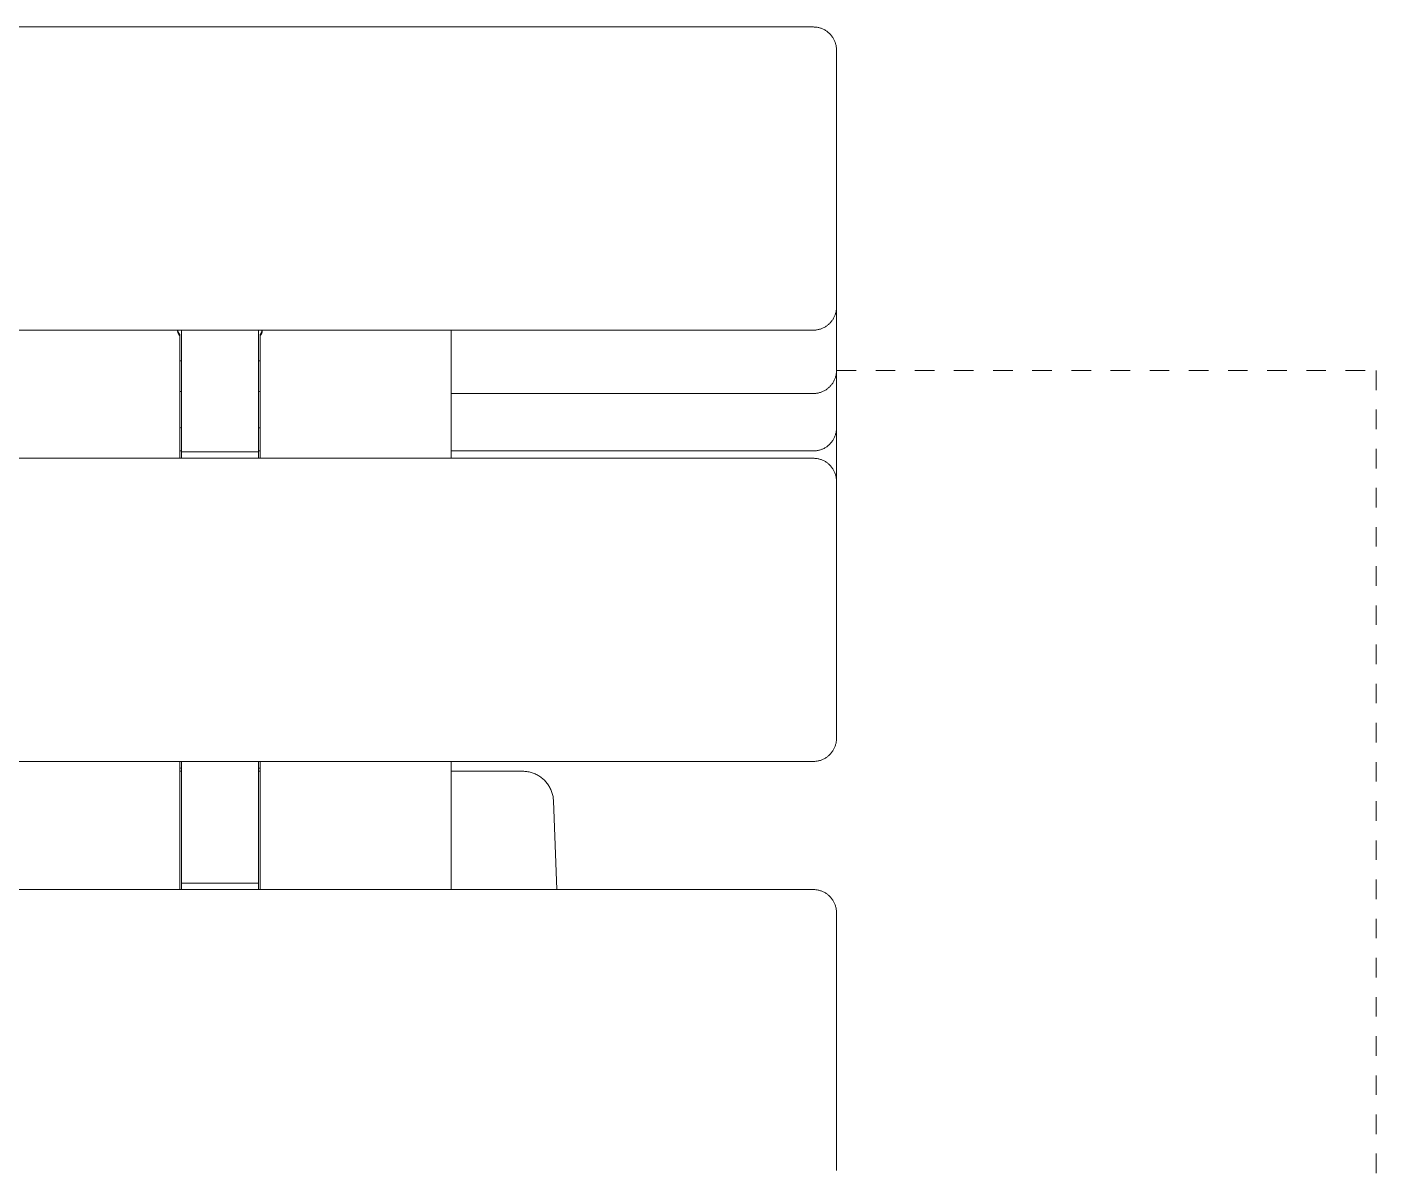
# Model space of a CAD drawing. Header units: inches. Extents: x -12 to 193, y -19 to 105.
# Drawn here: x 64.05 to 70.94, y 50.48 to 56.31 of the extents above; entities that cross this region are included whole.
import ezdxf

# ---------------------------------------------------------------- set-up
doc = ezdxf.new("R2010")
doc.units = ezdxf.units.IN
doc.linetypes.add('HIDDEN', pattern=[1.905, 1.27, -0.635])
doc.layers.add('ZANO_R', color=7, linetype='Continuous', lineweight=0)
doc.layers.add('ZANO_R_przerywana', color=250, linetype='HIDDEN', lineweight=0)

msp = doc.modelspace()

# ---------------------------------------------------------------- linework, layer by layer
at = {"layer": 'ZANO_R'}
for p, q in [((-2.56608, 56.31396), (68.0638, 56.31396)), ((68.0638, 56.31396), (68.06783, 56.31389)), ((68.06783, 56.31389), (68.07186, 56.31369)), ((68.07186, 56.31369), (68.07588, 56.31334)), ((68.07588, 56.31334), (68.07988, 56.31286)), ((68.07988, 56.31286), (68.08386, 56.31225)), ((68.08386, 56.31225), (68.08783, 56.31149)), ((68.08783, 56.31149), (68.09176, 56.3106)), ((68.09176, 56.3106), (68.09566, 56.30958)), ((68.09566, 56.30958), (68.09953, 56.30843)), ((68.09953, 56.30843), (68.10335, 56.30714)), ((68.10335, 56.30714), (68.10713, 56.30573)), ((68.10713, 56.30573), (68.11085, 56.30418)), ((68.11085, 56.30418), (68.11452, 56.30252)), ((68.11452, 56.30252), (68.11814, 56.30072)), ((68.11814, 56.30072), (68.12168, 56.2988)), ((68.12168, 56.2988), (68.12516, 56.29677)), ((68.12516, 56.29677), (68.12857, 56.29461)), ((68.12857, 56.29461), (68.13191, 56.29235)), ((68.13191, 56.29235), (68.13516, 56.28996)), ((68.13516, 56.28996), (68.13833, 56.28747)), ((68.13833, 56.28747), (68.14142, 56.28487)), ((68.14142, 56.28487), (68.14441, 56.28217)), ((68.14441, 56.28217), (68.14731, 56.27937)), ((68.14731, 56.27937), (68.15012, 56.27647)), ((68.15012, 56.27647), (68.15282, 56.27348)), ((68.15282, 56.27348), (68.15542, 56.27039)), ((68.15542, 56.27039), (68.15791, 56.26722)), ((68.15791, 56.26722), (68.16029, 56.26396)), ((68.16029, 56.26396), (68.16256, 56.26063)), ((68.16256, 56.26063), (68.16471, 56.25722)), ((68.16471, 56.25722), (68.16675, 56.25374)), ((68.16675, 56.25374), (68.16866, 56.25019)), ((68.16866, 56.25019), (68.17046, 56.24658)), ((68.17046, 56.24658), (68.17213, 56.24291)), ((68.17213, 56.24291), (68.17367, 56.23918)), ((68.17367, 56.23918), (68.17509, 56.23541)), ((68.17509, 56.23541), (68.17637, 56.23158)), ((68.17637, 56.23158), (68.17753, 56.22772)), ((68.17753, 56.22772), (68.17855, 56.22382)), ((68.17855, 56.22382), (68.17944, 56.21988)), ((68.17944, 56.21988), (68.18019, 56.21592)), ((68.18019, 56.21592), (68.18081, 56.21194)), ((68.18081, 56.21194), (68.18129, 56.20793)), ((68.18129, 56.20793), (68.18163, 56.20391)), ((68.18163, 56.20391), (68.18184, 56.19989)), ((68.18184, 56.19989), (68.18191, 56.19585)), ((68.18191, 56.19585), (68.18191, 56.14265)), ((68.18191, 56.14265), (68.18191, 54.88393)), ((68.17855, 54.85597), (68.17753, 54.85207)), ((68.17944, 54.8599), (68.17855, 54.85597)), ((68.18019, 54.86387), (68.17944, 54.8599)), ((68.18081, 54.86785), (68.18019, 54.86387)), ((68.18129, 54.87186), (68.18081, 54.86785)), ((68.18163, 54.87587), (68.18129, 54.87186)), ((68.18184, 54.8799), (68.18163, 54.87587)), ((68.18191, 54.88393), (68.18184, 54.8799)), ((68.18191, 54.88393), (68.18191, 54.72769)), ((68.12857, 54.78517), (68.12516, 54.78302)), ((68.13191, 54.78744), (68.12857, 54.78517)), ((68.13516, 54.78982), (68.13191, 54.78744)), ((68.13833, 54.79232), (68.13516, 54.78982)), ((68.14142, 54.79491), (68.13833, 54.79232)), ((68.14441, 54.79762), (68.14142, 54.79491)), ((68.14731, 54.80042), (68.14441, 54.79762)), ((68.15012, 54.80332), (68.14731, 54.80042)), ((68.15282, 54.80631), (68.15012, 54.80332)), ((68.15542, 54.8094), (68.15282, 54.80631)), ((68.15791, 54.81257), (68.15542, 54.8094)), ((68.16029, 54.81582), (68.15791, 54.81257)), ((68.16256, 54.81916), (68.16029, 54.81582)), ((68.16471, 54.82257), (68.16256, 54.81916)), ((68.16675, 54.82605), (68.16471, 54.82257)), ((68.16866, 54.8296), (68.16675, 54.82605)), ((68.17046, 54.83321), (68.16866, 54.8296)), ((68.17213, 54.83688), (68.17046, 54.83321)), ((68.17367, 54.84061), (68.17213, 54.83688)), ((68.17509, 54.84438), (68.17367, 54.84061)), ((68.17637, 54.8482), (68.17509, 54.84438)), ((68.17753, 54.85207), (68.17637, 54.8482)), ((68.0638, 54.76582), (-2.56608, 54.76582)), ((64.81605, 54.76469), (64.81606, 54.76602)), ((64.81608, 54.76335), (64.81605, 54.76469)), ((64.81615, 54.76201), (64.81608, 54.76335)), ((64.81627, 54.76068), (64.81615, 54.76201)), ((64.81643, 54.75936), (64.81627, 54.76068)), ((64.81664, 54.75804), (64.81643, 54.75936)), ((64.81646, 54.76582), (64.81667, 54.76451)), ((64.81689, 54.75672), (64.81664, 54.75804)), ((64.81667, 54.76451), (64.81693, 54.76321)), ((64.81719, 54.75542), (64.81689, 54.75672)), ((64.81693, 54.76321), (64.81723, 54.76192)), ((64.81753, 54.75413), (64.81719, 54.75542)), ((64.81723, 54.76192), (64.81757, 54.76064)), ((64.81792, 54.75285), (64.81753, 54.75413)), ((64.81757, 54.76064), (64.81796, 54.75937)), ((64.81835, 54.75158), (64.81792, 54.75285)), ((64.81796, 54.75937), (64.81839, 54.75811)), ((64.81882, 54.75033), (64.81835, 54.75158)), ((64.81839, 54.75811), (64.81886, 54.75687)), ((64.81934, 54.7491), (64.81882, 54.75033)), ((64.81886, 54.75687), (64.81938, 54.75565)), ((64.81989, 54.74788), (64.81934, 54.7491)), ((64.81938, 54.75565), (64.81993, 54.75444)), ((64.82049, 54.74669), (64.81989, 54.74788)), ((64.81993, 54.75444), (64.82053, 54.75326)), ((64.82113, 54.74551), (64.82049, 54.74669)), ((64.82053, 54.75326), (64.82116, 54.75209)), ((64.8218, 54.74436), (64.82113, 54.74551)), ((64.82116, 54.75209), (64.82184, 54.75095)), ((64.82252, 54.74323), (64.8218, 54.74436)), ((64.82184, 54.75095), (64.82255, 54.74983)), ((64.82327, 54.74212), (64.82252, 54.74323)), ((64.82255, 54.74983), (64.8233, 54.74873)), ((64.82406, 54.74105), (64.82327, 54.74212)), ((64.8233, 54.74873), (64.82409, 54.74767)), ((64.82489, 54.74), (64.82406, 54.74105)), ((64.82409, 54.74767), (64.82491, 54.74662)), ((64.82575, 54.73897), (64.82489, 54.74)), ((64.82491, 54.74662), (64.82576, 54.74561)), ((64.82665, 54.73798), (64.82575, 54.73897)), ((64.82576, 54.74561), (64.82666, 54.74463)), ((64.82758, 54.73702), (64.82665, 54.73798)), ((64.82666, 54.74463), (64.82758, 54.74367)), ((64.82758, 54.74367), (64.82758, 54.73702)), ((64.82758, 54.73702), (64.82758, 54.11121)), ((64.83545, 54.65564), (64.83545, 54.76582)), ((65.22915, 54.65564), (65.22915, 54.76582)), ((65.23703, 54.74367), (65.23795, 54.74463)), ((65.23703, 54.73702), (65.23703, 54.74367)), ((65.23703, 54.73702), (65.23796, 54.73798)), ((65.23703, 54.11121), (65.23703, 54.73702)), ((65.23795, 54.74463), (65.23884, 54.74561)), ((65.23796, 54.73798), (65.23885, 54.73897)), ((65.23884, 54.74561), (65.2397, 54.74662)), ((65.23885, 54.73897), (65.23971, 54.74)), ((65.2397, 54.74662), (65.24052, 54.74767)), ((65.23971, 54.74), (65.24054, 54.74105)), ((65.24052, 54.74767), (65.2413, 54.74873)), ((65.24054, 54.74105), (65.24133, 54.74212)), ((65.2413, 54.74873), (65.24205, 54.74983)), ((65.24133, 54.74212), (65.24209, 54.74323)), ((65.24205, 54.74983), (65.24277, 54.75095)), ((65.24209, 54.74323), (65.2428, 54.74436)), ((65.24277, 54.75095), (65.24344, 54.75209)), ((65.2428, 54.74436), (65.24348, 54.74551)), ((65.24344, 54.75209), (65.24408, 54.75326)), ((65.24348, 54.74551), (65.24412, 54.74669)), ((65.24408, 54.75326), (65.24467, 54.75444)), ((65.24412, 54.74669), (65.24471, 54.74788)), ((65.24467, 54.75444), (65.24523, 54.75565)), ((65.24471, 54.74788), (65.24527, 54.7491)), ((65.24523, 54.75565), (65.24574, 54.75687)), ((65.24527, 54.7491), (65.24578, 54.75033)), ((65.24574, 54.75687), (65.24621, 54.75811)), ((65.24578, 54.75033), (65.24626, 54.75158)), ((65.24621, 54.75811), (65.24664, 54.75937)), ((65.24626, 54.75158), (65.24668, 54.75285)), ((65.24664, 54.75937), (65.24703, 54.76064)), ((65.24668, 54.75285), (65.24707, 54.75413)), ((65.24703, 54.76064), (65.24738, 54.76192)), ((65.24707, 54.75413), (65.24741, 54.75542)), ((65.24738, 54.76192), (65.24768, 54.76321)), ((65.24741, 54.75542), (65.24771, 54.75672)), ((65.24768, 54.76321), (65.24793, 54.76451)), ((65.24771, 54.75672), (65.24796, 54.75804)), ((65.24793, 54.76451), (65.24815, 54.76582)), ((65.24796, 54.75804), (65.24817, 54.75936)), ((65.24817, 54.75936), (65.24834, 54.76068)), ((65.24834, 54.76068), (65.24846, 54.76201)), ((65.24846, 54.76201), (65.24853, 54.76335)), ((65.24853, 54.76335), (65.24856, 54.76469)), ((65.24856, 54.76469), (65.24854, 54.76602)), ((66.2134, 54.76582), (66.2134, 54.11121)), ((68.06783, 54.76589), (68.0638, 54.76582)), ((68.07186, 54.7661), (68.06783, 54.76589)), ((68.07588, 54.76644), (68.07186, 54.7661)), ((68.07988, 54.76692), (68.07588, 54.76644)), ((68.08386, 54.76754), (68.07988, 54.76692)), ((68.08783, 54.7683), (68.08386, 54.76754)), ((68.09176, 54.76918), (68.08783, 54.7683)), ((68.09566, 54.7702), (68.09176, 54.76918)), ((68.09953, 54.77136), (68.09566, 54.7702)), ((68.10335, 54.77264), (68.09953, 54.77136)), ((68.10713, 54.77406), (68.10335, 54.77264)), ((68.11085, 54.7756), (68.10713, 54.77406)), ((68.11452, 54.77727), (68.11085, 54.7756)), ((68.11814, 54.77907), (68.11452, 54.77727)), ((68.12168, 54.78098), (68.11814, 54.77907)), ((68.12516, 54.78302), (68.12168, 54.78098)), ((68.18191, 54.72769), (68.18191, 54.56015)), ((64.83545, 54.65564), (64.83545, 54.65065)), ((64.83545, 54.25722), (64.83545, 54.65065)), ((65.22915, 54.65065), (65.22915, 54.65564)), ((65.22915, 54.25722), (65.22915, 54.65065)), ((64.82758, 54.60958), (64.83151, 54.60912)), ((64.83151, 54.60912), (64.83545, 54.60877)), ((65.2331, 54.60912), (65.22915, 54.60877)), ((65.23703, 54.60958), (65.2331, 54.60912)), ((68.17046, 54.50943), (68.16866, 54.50581)), ((68.17213, 54.5131), (68.17046, 54.50943)), ((68.17367, 54.51682), (68.17213, 54.5131)), ((68.17509, 54.5206), (68.17367, 54.51682)), ((68.17637, 54.52442), (68.17509, 54.5206)), ((68.17753, 54.52829), (68.17637, 54.52442)), ((68.17855, 54.53219), (68.17753, 54.52829)), ((68.17944, 54.53612), (68.17855, 54.53219)), ((68.18019, 54.54008), (68.17944, 54.53612)), ((68.18081, 54.54407), (68.18019, 54.54008)), ((68.18129, 54.54807), (68.18081, 54.54407)), ((68.18163, 54.55209), (68.18129, 54.54807)), ((68.18184, 54.55612), (68.18163, 54.55209)), ((68.18191, 54.56015), (68.18184, 54.55612)), ((68.18191, 54.55993), (68.18191, 54.4345)), ((64.83151, 54.45304), (64.82758, 54.4535)), ((64.83545, 54.45269), (64.83151, 54.45304)), ((65.2331, 54.45304), (65.22915, 54.45269)), ((65.23703, 54.4535), (65.2331, 54.45304)), ((68.0638, 54.44204), (66.2134, 54.44204)), ((68.06783, 54.44211), (68.0638, 54.44204)), ((68.07186, 54.44232), (68.06783, 54.44211)), ((68.07588, 54.44266), (68.07186, 54.44232)), ((68.07988, 54.44314), (68.07588, 54.44266)), ((68.08386, 54.44376), (68.07988, 54.44314)), ((68.08783, 54.44451), (68.08386, 54.44376)), ((68.09176, 54.4454), (68.08783, 54.44451)), ((68.09566, 54.44642), (68.09176, 54.4454)), ((68.09953, 54.44758), (68.09566, 54.44642)), ((68.10335, 54.44886), (68.09953, 54.44758)), ((68.10713, 54.45028), (68.10335, 54.44886)), ((68.11085, 54.45182), (68.10713, 54.45028)), ((68.11452, 54.45349), (68.11085, 54.45182)), ((68.11814, 54.45528), (68.11452, 54.45349)), ((68.12168, 54.4572), (68.11814, 54.45528)), ((68.12516, 54.45924), (68.12168, 54.4572)), ((68.12857, 54.46139), (68.12516, 54.45924)), ((68.13191, 54.46366), (68.12857, 54.46139)), ((68.13516, 54.46604), (68.13191, 54.46366)), ((68.13833, 54.46853), (68.13516, 54.46604)), ((68.14142, 54.47113), (68.13833, 54.46853)), ((68.14441, 54.47383), (68.14142, 54.47113)), ((68.14731, 54.47664), (68.14441, 54.47383)), ((68.15012, 54.47954), (68.14731, 54.47664)), ((68.15282, 54.48253), (68.15012, 54.47954)), ((68.15542, 54.48561), (68.15282, 54.48253)), ((68.15791, 54.48879), (68.15542, 54.48561)), ((68.16029, 54.49204), (68.15791, 54.48879)), ((68.16256, 54.49537), (68.16029, 54.49204)), ((68.16471, 54.49878), (68.16256, 54.49537)), ((68.16675, 54.50227), (68.16471, 54.49878)), ((68.16866, 54.50581), (68.16675, 54.50227)), ((68.18191, 54.4345), (68.18191, 54.26696)), ((64.82758, 54.26712), (64.83151, 54.26757)), ((64.83151, 54.26757), (64.83545, 54.26793)), ((64.83545, 54.1441), (64.83545, 54.25722)), ((65.22915, 54.26793), (65.2331, 54.26757)), ((65.22915, 54.1441), (65.22915, 54.25722)), ((65.2331, 54.26757), (65.23703, 54.26712)), ((68.17753, 54.2351), (68.17637, 54.23123)), ((68.17855, 54.239), (68.17753, 54.2351)), ((68.17944, 54.24293), (68.17855, 54.239)), ((68.18019, 54.2469), (68.17944, 54.24293)), ((68.18081, 54.25088), (68.18019, 54.2469)), ((68.18129, 54.25489), (68.18081, 54.25088)), ((68.18163, 54.2589), (68.18129, 54.25489)), ((68.18184, 54.26293), (68.18163, 54.2589)), ((68.18191, 54.26696), (68.18184, 54.26293)), ((68.18191, 54.26696), (68.18191, 54.14131)), ((68.12516, 54.16605), (68.12168, 54.16401)), ((68.12857, 54.1682), (68.12516, 54.16605)), ((68.13191, 54.17047), (68.12857, 54.1682)), ((68.13516, 54.17285), (68.13191, 54.17047)), ((68.13833, 54.17535), (68.13516, 54.17285)), ((68.14142, 54.17794), (68.13833, 54.17535)), ((68.14441, 54.18065), (68.14142, 54.17794)), ((68.14731, 54.18345), (68.14441, 54.18065)), ((68.15012, 54.18635), (68.14731, 54.18345)), ((68.15282, 54.18934), (68.15012, 54.18635)), ((68.15542, 54.19243), (68.15282, 54.18934)), ((68.15791, 54.1956), (68.15542, 54.19243)), ((68.16029, 54.19885), (68.15791, 54.1956)), ((68.16256, 54.20219), (68.16029, 54.19885)), ((68.16471, 54.2056), (68.16256, 54.20219)), ((68.16675, 54.20908), (68.16471, 54.2056)), ((68.16866, 54.21263), (68.16675, 54.20908)), ((68.17046, 54.21624), (68.16866, 54.21263)), ((68.17213, 54.21991), (68.17046, 54.21624)), ((68.17367, 54.22364), (68.17213, 54.21991)), ((68.17509, 54.22741), (68.17367, 54.22364)), ((68.17637, 54.23123), (68.17509, 54.22741)), ((-2.56608, 54.11121), (68.0638, 54.11121)), ((64.83545, 54.14885), (64.82758, 54.14885)), ((65.22915, 54.1441), (64.83545, 54.1441)), ((64.83545, 54.11121), (64.83545, 54.14404)), ((65.23703, 54.14885), (65.22915, 54.14885)), ((65.22915, 54.11121), (65.22915, 54.14404)), ((68.0638, 54.14885), (66.2134, 54.14885)), ((68.06783, 54.14892), (68.0638, 54.14885)), ((68.0638, 54.11121), (68.06783, 54.11114)), ((68.07186, 54.14913), (68.06783, 54.14892)), ((68.06783, 54.11114), (68.07186, 54.11093)), ((68.07588, 54.14947), (68.07186, 54.14913)), ((68.07186, 54.11093), (68.07588, 54.11059)), ((68.07988, 54.14995), (68.07588, 54.14947)), ((68.07588, 54.11059), (68.07988, 54.11011)), ((68.08386, 54.15057), (68.07988, 54.14995)), ((68.07988, 54.11011), (68.08386, 54.10949)), ((68.08783, 54.15132), (68.08386, 54.15057)), ((68.08386, 54.10949), (68.08783, 54.10874)), ((68.09176, 54.15221), (68.08783, 54.15132)), ((68.08783, 54.10874), (68.09176, 54.10785)), ((68.09566, 54.15323), (68.09176, 54.15221)), ((68.09176, 54.10785), (68.09566, 54.10683)), ((68.09953, 54.15439), (68.09566, 54.15323)), ((68.09566, 54.10683), (68.09953, 54.10567)), ((68.10335, 54.15567), (68.09953, 54.15439)), ((68.09953, 54.10567), (68.10335, 54.10439)), ((68.10713, 54.15709), (68.10335, 54.15567)), ((68.10335, 54.10439), (68.10713, 54.10297)), ((68.11085, 54.15863), (68.10713, 54.15709)), ((68.10713, 54.10297), (68.11085, 54.10143)), ((68.11452, 54.1603), (68.11085, 54.15863)), ((68.11085, 54.10143), (68.11452, 54.09976)), ((68.11814, 54.1621), (68.11452, 54.1603)), ((68.11452, 54.09976), (68.11814, 54.09796)), ((68.12168, 54.16401), (68.11814, 54.1621)), ((68.11814, 54.09796), (68.12168, 54.09605)), ((68.12168, 54.09605), (68.12516, 54.09401)), ((68.18191, 54.14131), (68.18191, 53.9931)), ((68.12516, 54.09401), (68.12857, 54.09186)), ((68.12857, 54.09186), (68.13191, 54.08959)), ((68.13191, 54.08959), (68.13516, 54.08721)), ((68.13516, 54.08721), (68.13833, 54.08472)), ((68.13833, 54.08472), (68.14142, 54.08212)), ((68.14142, 54.08212), (68.14441, 54.07942)), ((68.14441, 54.07942), (68.14731, 54.07661)), ((68.14731, 54.07661), (68.15012, 54.07371)), ((68.15012, 54.07371), (68.15282, 54.07072)), ((68.15282, 54.07072), (68.15542, 54.06763)), ((68.15542, 54.06763), (68.15791, 54.06446)), ((68.15791, 54.06446), (68.16029, 54.06121)), ((68.16029, 54.06121), (68.16256, 54.05787)), ((68.16256, 54.05787), (68.16471, 54.05446)), ((68.16471, 54.05446), (68.16675, 54.05098)), ((68.16675, 54.05098), (68.16866, 54.04743)), ((68.16866, 54.04743), (68.17046, 54.04382)), ((68.17046, 54.04382), (68.17213, 54.04015)), ((68.17213, 54.04015), (68.17367, 54.03643)), ((68.17367, 54.03643), (68.17509, 54.03265)), ((68.17509, 54.03265), (68.17637, 54.02883)), ((68.17637, 54.02883), (68.17753, 54.02496)), ((68.17753, 54.02496), (68.17855, 54.02106)), ((68.17855, 54.02106), (68.17944, 54.01713)), ((68.17944, 54.01713), (68.18019, 54.01316)), ((68.18019, 54.01316), (68.18081, 54.00918)), ((68.18081, 54.00918), (68.18129, 54.00517)), ((68.18129, 54.00517), (68.18163, 54.00116)), ((68.18163, 54.00116), (68.18184, 53.99713)), ((68.18184, 53.99713), (68.18191, 53.9931)), ((68.18191, 53.9931), (68.18191, 53.9399)), ((68.18191, 53.9399), (68.18191, 52.68118)), ((68.17753, 52.64931), (68.17637, 52.64545)), ((68.17855, 52.65321), (68.17753, 52.64931)), ((68.17944, 52.65715), (68.17855, 52.65321)), ((68.18019, 52.66111), (68.17944, 52.65715)), ((68.18081, 52.6651), (68.18019, 52.66111)), ((68.18129, 52.6691), (68.18081, 52.6651)), ((68.18163, 52.67312), (68.18129, 52.6691)), ((68.18184, 52.67715), (68.18163, 52.67312)), ((68.18191, 52.68118), (68.18184, 52.67715)), ((68.12516, 52.58026), (68.12168, 52.57823)), ((68.12857, 52.58242), (68.12516, 52.58026)), ((68.13191, 52.58469), (68.12857, 52.58242)), ((68.13516, 52.58707), (68.13191, 52.58469)), ((68.13833, 52.58956), (68.13516, 52.58707)), ((68.14142, 52.59216), (68.13833, 52.58956)), ((68.14441, 52.59486), (68.14142, 52.59216)), ((68.14731, 52.59766), (68.14441, 52.59486)), ((68.15012, 52.60056), (68.14731, 52.59766)), ((68.15282, 52.60356), (68.15012, 52.60056)), ((68.15542, 52.60664), (68.15282, 52.60356)), ((68.15791, 52.60981), (68.15542, 52.60664)), ((68.16029, 52.61307), (68.15791, 52.60981)), ((68.16256, 52.6164), (68.16029, 52.61307)), ((68.16471, 52.61981), (68.16256, 52.6164)), ((68.16675, 52.62329), (68.16471, 52.61981)), ((68.16866, 52.62684), (68.16675, 52.62329)), ((68.17046, 52.63045), (68.16866, 52.62684)), ((68.17213, 52.63412), (68.17046, 52.63045)), ((68.17367, 52.63785), (68.17213, 52.63412)), ((68.17509, 52.64163), (68.17367, 52.63785)), ((68.17637, 52.64545), (68.17509, 52.64163)), ((68.0638, 52.56307), (-2.56608, 52.56307)), ((64.82758, 52.56307), (64.82758, 51.90845)), ((64.82758, 52.52893), (64.83151, 52.52939)), ((64.83545, 52.51269), (64.82758, 52.51269)), ((64.83151, 52.52939), (64.83545, 52.52974)), ((64.83545, 52.4528), (64.83545, 52.56307)), ((65.22915, 52.4528), (65.22915, 52.56307)), ((65.22915, 52.52974), (65.2331, 52.52939)), ((65.23703, 52.51269), (65.22915, 52.51269)), ((65.2331, 52.52939), (65.23703, 52.52893)), ((65.23703, 51.90845), (65.23703, 52.56307)), ((66.2134, 52.56307), (66.2134, 51.90845)), ((66.57867, 52.51269), (66.2134, 52.51269)), ((66.58416, 52.5126), (66.57867, 52.51269)), ((66.58963, 52.51231), (66.58416, 52.5126)), ((66.59509, 52.51183), (66.58963, 52.51231)), ((66.60053, 52.51117), (66.59509, 52.51183)), ((66.60595, 52.51031), (66.60053, 52.51117)), ((68.06783, 52.56314), (68.0638, 52.56307)), ((68.07186, 52.56334), (68.06783, 52.56314)), ((68.07588, 52.56369), (68.07186, 52.56334)), ((68.07988, 52.56417), (68.07588, 52.56369)), ((68.08386, 52.56479), (68.07988, 52.56417)), ((68.08783, 52.56554), (68.08386, 52.56479)), ((68.09176, 52.56643), (68.08783, 52.56554)), ((68.09566, 52.56745), (68.09176, 52.56643)), ((68.09953, 52.5686), (68.09566, 52.56745)), ((68.10335, 52.56989), (68.09953, 52.5686)), ((68.10713, 52.5713), (68.10335, 52.56989)), ((68.11085, 52.57285), (68.10713, 52.5713)), ((68.11452, 52.57452), (68.11085, 52.57285)), ((68.11814, 52.57631), (68.11452, 52.57452)), ((68.12168, 52.57823), (68.11814, 52.57631)), ((64.83545, 52.4528), (64.83545, 52.44782)), ((64.83545, 52.05447), (64.83545, 52.44782)), ((65.22915, 52.44782), (65.22915, 52.4528)), ((65.22915, 52.05447), (65.22915, 52.44782)), ((66.61133, 52.50927), (66.60595, 52.51031)), ((66.61667, 52.50804), (66.61133, 52.50927)), ((66.62197, 52.50662), (66.61667, 52.50804)), ((66.62721, 52.50502), (66.62197, 52.50662)), ((66.6324, 52.50324), (66.62721, 52.50502)), ((66.63752, 52.50128), (66.6324, 52.50324)), ((66.64257, 52.49915), (66.63752, 52.50128)), ((66.64754, 52.49684), (66.64257, 52.49915)), ((66.65243, 52.49435), (66.64754, 52.49684)), ((66.65723, 52.4917), (66.65243, 52.49435)), ((66.66193, 52.48888), (66.65723, 52.4917)), ((66.66653, 52.48591), (66.66193, 52.48888)), ((66.67103, 52.48277), (66.66653, 52.48591)), ((66.67541, 52.47948), (66.67103, 52.48277)), ((66.67968, 52.47603), (66.67541, 52.47948)), ((66.68382, 52.47244), (66.67968, 52.47603)), ((66.68784, 52.46871), (66.68382, 52.47244)), ((66.69172, 52.46485), (66.68784, 52.46871)), ((66.69547, 52.46084), (66.69172, 52.46485)), ((66.69908, 52.45671), (66.69547, 52.46084)), ((66.70254, 52.45246), (66.69908, 52.45671)), ((66.70585, 52.44809), (66.70254, 52.45246)), ((66.709, 52.44361), (66.70585, 52.44809)), ((66.712, 52.43902), (66.709, 52.44361)), ((66.71484, 52.43433), (66.712, 52.43902)), ((66.71751, 52.42954), (66.71484, 52.43433)), ((66.72001, 52.42466), (66.71751, 52.42954)), ((66.72234, 52.4197), (66.72001, 52.42466)), ((66.7245, 52.41466), (66.72234, 52.4197)), ((66.72648, 52.40955), (66.7245, 52.41466)), ((66.72829, 52.40437), (66.72648, 52.40955)), ((66.72991, 52.39913), (66.72829, 52.40437)), ((66.73134, 52.39384), (66.72991, 52.39913)), ((66.7326, 52.38851), (66.73134, 52.39384)), ((66.73366, 52.38313), (66.7326, 52.38851)), ((66.73454, 52.37772), (66.73366, 52.38313)), ((66.73523, 52.37228), (66.73454, 52.37772)), ((66.73573, 52.36682), (66.73523, 52.37228)), ((66.73604, 52.36134), (66.73573, 52.36682)), ((66.75369, 51.90845), (66.73604, 52.36134)), ((64.83545, 51.94134), (64.83545, 52.05447)), ((65.22915, 51.94134), (65.22915, 52.05447)), ((-2.56608, 51.90845), (68.0638, 51.90845)), ((65.22915, 51.94134), (64.83545, 51.94134)), ((64.83545, 51.90845), (64.83545, 51.94134)), ((65.22915, 51.90845), (65.22915, 51.94134)), ((68.0638, 51.90845), (68.06783, 51.90838)), ((68.06783, 51.90838), (68.07186, 51.90817)), ((68.07186, 51.90817), (68.07588, 51.90783)), ((68.07588, 51.90783), (68.07988, 51.90735)), ((68.07988, 51.90735), (68.08386, 51.90673)), ((68.08386, 51.90673), (68.08783, 51.90598)), ((68.08783, 51.90598), (68.09176, 51.90509)), ((68.09176, 51.90509), (68.09566, 51.90407)), ((68.09566, 51.90407), (68.09953, 51.90292)), ((68.09953, 51.90292), (68.10335, 51.90163)), ((68.10335, 51.90163), (68.10713, 51.90022)), ((68.10713, 51.90022), (68.11085, 51.89867)), ((68.11085, 51.89867), (68.11452, 51.897)), ((68.11452, 51.897), (68.11814, 51.89521)), ((68.11814, 51.89521), (68.12168, 51.89329)), ((68.12168, 51.89329), (68.12516, 51.89126)), ((68.12516, 51.89126), (68.12857, 51.8891)), ((68.12857, 51.8891), (68.13191, 51.88683)), ((68.13191, 51.88683), (68.13516, 51.88445)), ((68.13516, 51.88445), (68.13833, 51.88196)), ((68.13833, 51.88196), (68.14142, 51.87936)), ((68.14142, 51.87936), (68.14441, 51.87666)), ((68.14441, 51.87666), (68.14731, 51.87386)), ((68.14731, 51.87386), (68.15012, 51.87096)), ((68.15012, 51.87096), (68.15282, 51.86796)), ((68.15282, 51.86796), (68.15542, 51.86488)), ((68.15542, 51.86488), (68.15791, 51.86171)), ((68.15791, 51.86171), (68.16029, 51.85845)), ((68.16029, 51.85845), (68.16256, 51.85512)), ((68.16256, 51.85512), (68.16471, 51.85171)), ((68.16471, 51.85171), (68.16675, 51.84823)), ((68.16675, 51.84823), (68.16866, 51.84468)), ((68.16866, 51.84468), (68.17046, 51.84107)), ((68.17046, 51.84107), (68.17213, 51.83739)), ((68.17213, 51.83739), (68.17367, 51.83367)), ((68.17367, 51.83367), (68.17509, 51.82989)), ((68.17509, 51.82989), (68.17637, 51.82607)), ((68.17637, 51.82607), (68.17753, 51.82221)), ((68.17753, 51.82221), (68.17855, 51.8183)), ((68.17855, 51.8183), (68.17944, 51.81437)), ((68.17944, 51.81437), (68.18019, 51.81041)), ((68.18019, 51.81041), (68.18081, 51.80642)), ((68.18081, 51.80642), (68.18129, 51.80242)), ((68.18129, 51.80242), (68.18163, 51.7984)), ((68.18163, 51.7984), (68.18184, 51.79437)), ((68.18184, 51.79437), (68.18191, 51.79034)), ((68.18191, 51.79034), (68.18191, 51.73714)), ((68.18191, 51.73714), (68.18191, 50.47842)), ((68.18191, 50.47842), (68.18184, 50.47439))]:
    msp.add_line(p, q, dxfattribs=at)
at = {"layer": 'ZANO_R_przerywana', "ltscale": 0.05}
for p, q in [((68.18191, 54.55993), (70.93781, 54.55993)), ((70.93781, 54.55993), (70.93781, 37.23711))]:
    msp.add_line(p, q, dxfattribs=at)

doc.saveas('drawing.dxf')
